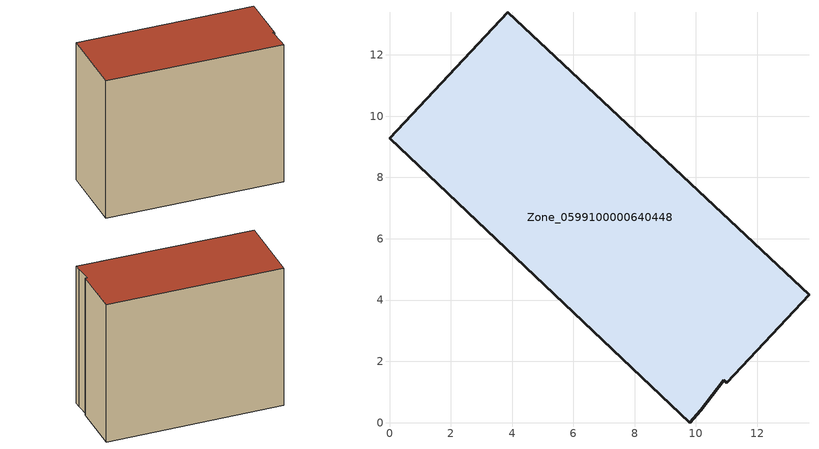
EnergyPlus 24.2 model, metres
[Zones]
Zone_0599100000640448
 floor ground (C_G): 10.92,1.38 10.15,0.41 9.8,0 0,9.28 3.86,13.39 13.69,4.17 11.01,1.3 z0.91
 wall outside (C_F): 0,9.28 9.8,0 10.15,0.41 10.92,1.38 11.01,1.3 13.69,4.17 3.86,13.39 0,9.28 z0.91:12.19
 roof outside (C_R): 10.15,0.41 10.92,1.38 11.01,1.3 13.69,4.17 3.86,13.39 0,9.28 9.8,0 z12.19
[BUILDING]
Pand.0599100000640448: North Axis=0; Terrain=City; Loads Convergence Tolerance Value=0.04; Temperature Convergence Tolerance Value=0.4; Solar Distribution=FullExterior; Maximum Number of Warmup Days=25; Minimum Number of Warmup Days=1
[Site:Location]
Rotterdam.The.Hague.AP_ZH_NLD Design_Conditions: Latitude=51.96; Longitude=4.45; Time Zone=1; Elevation=-4.5
[SITE:GROUNDTEMPERATURE:BUILDINGSURFACE]
18, 18, 18, 18, 18, 18, 18, 18, 18, 18, 18, 18
[MATERIAL] Thermal Absorptance=0.9; Solar Absorptance=0.7; Visible Absorptance=0.7
Name | Roughness | Thickness | Conductivity | Density | Specific Heat
G.TI.1946 | MediumSmooth | 0.15 | 1 | 540 | 1210
F.TI.1946 | Rough | 0.3 | 0.857143 | 1920 | 840
R.TI.1946 | MediumRough | 0.2 | 0.1 | 1500 | 1000
[CONSTRUCTION]
C_G: G.TI.1946
C_F: F.TI.1946
C_R: R.TI.1946
[ZONE]
Zone_0599100000640448: Type=1; Multiplier=1; Ceiling Height=Autocalculate; Volume=Autocalculate; Floor Area=autocalculate; Part of Total Floor Area=Yes
[ZONEINFILTRATION:DESIGNFLOWRATE]
Infil_Zone_0599100000640448: Zone or ZoneList or Space or SpaceList=Zone_0599100000640448; Schedule=AlwaysOn; Design Flow Rate Calculation Method=Flow/Area; Flow Rate per Floor Area=0.003; Constant Term Coefficient=1; Temperature Term Coefficient=0; Velocity Term Coefficient=0; Velocity Squared Term Coefficient=0
[HVACTEMPLATE:ZONE:IDEALLOADSAIRSYSTEM]
Zone_0599100000640448: Maximum Heating Supply Air Temperature=50; Minimum Cooling Supply Air Temperature=13; Maximum Heating Supply Air Humidity Ratio=0.0156; Minimum Cooling Supply Air Humidity Ratio=0.0077; Heating Limit=NoLimit; Cooling Limit=NoLimit; Dehumidification Control Type=ConstantSensibleHeatRatio; Cooling Sensible Heat Ratio=0.7; Dehumidification Setpoint=60; Humidification Control Type=None; Humidification Setpoint=30; Outdoor Air Method=None; Outdoor Air Flow Rate per Person=0.00944; Outdoor Air Flow Rate per Zone Floor Area=0; Outdoor Air Flow Rate per Zone=0; Demand Controlled Ventilation Type=None; Outdoor Air Economizer Type=NoEconomizer; Heat Recovery Type=None; Sensible Heat Recovery Effectiveness=0.7; Latent Heat Recovery Effectiveness=0.65
[ZONECONTROL:THERMOSTAT]
ThermostatControl_Zone_0599100000640448: Zone or ZoneList=Zone_0599100000640448; Control Type Schedule=DualSetpointControlType; Control 1=Thermostat_Zone_0599100000640448; Temperature Difference Between Cutout And Setpoint=0
[THERMOSTATSETPOINT:DUALSETPOINT]
Thermostat_Zone_0599100000640448: Heating Setpoint Temperature Schedule=HeatingSetpoint_Zone_0599100000640448; Cooling Setpoint Temperature Schedule=CoolingSetpoint_Zone_0599100000640448
[SCHEDULE:COMPACT]
HeatingSetpoint_Zone_0599100000640448: Through: 12/31, For: AllDays, Until: 24:00, 21
CoolingSetpoint_Zone_0599100000640448: Through: 12/31, For: AllDays, Until: 24:00, 24
DualSetpointControlType: Through: 12/31, For: AllDays, Until: 24:00, 4
AlwaysOn: Through: 12/31, For: AllDays, Until: 24:00, 1
